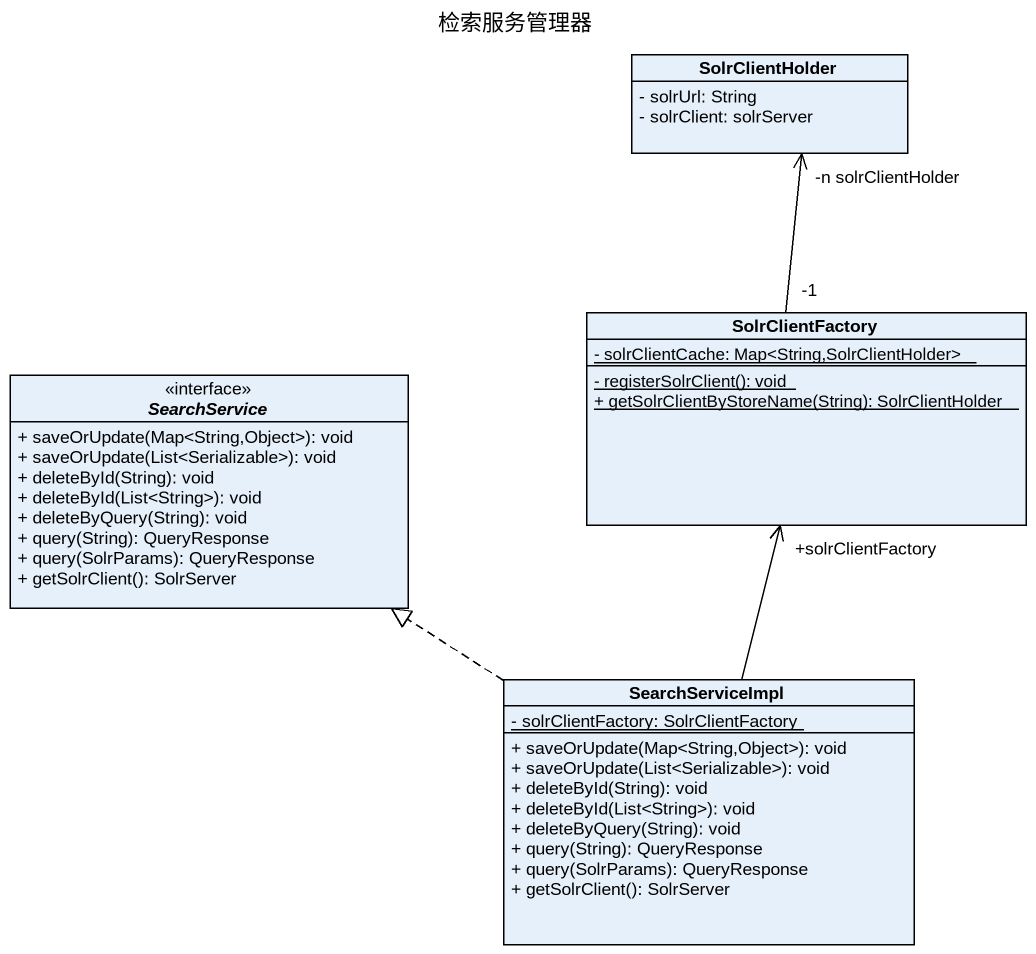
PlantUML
@startuml
title 检索服务管理器
hide circle
hide empty members
skinparam classAttributeIconSize 0
class SolrClientHolder {
  - solrUrl: String
  - solrClient: solrServer
}
class SolrClientFactory {
  {static} - solrClientCache: Map<String,SolrClientHolder>
  {static} - registerSolrClient(): void
  {static} + getSolrClientByStoreName(String): SolrClientHolder
}
interface SearchService <<interface>> {
  + saveOrUpdate(Map<String,Object>): void
  + saveOrUpdate(List<Serializable>): void
  + deleteById(String): void
  + deleteById(List<String>): void
  + deleteByQuery(String): void
  + query(String): QueryResponse
  + query(SolrParams): QueryResponse
  + getSolrClient(): SolrServer
}
class SearchServiceImpl {
  {static} - solrClientFactory: SolrClientFactory
  + saveOrUpdate(Map<String,Object>): void
  + saveOrUpdate(List<Serializable>): void
  + deleteById(String): void
  + deleteById(List<String>): void
  + deleteByQuery(String): void
  + query(String): QueryResponse
  + query(SolrParams): QueryResponse
  + getSolrClient(): SolrServer
}
SolrClientFactory "-1" -up-> "-n solrClientHolder" SolrClientHolder
SearchServiceImpl -up-> "+solrClientFactory" SolrClientFactory
SearchServiceImpl .up.|> SearchService
@enduml
